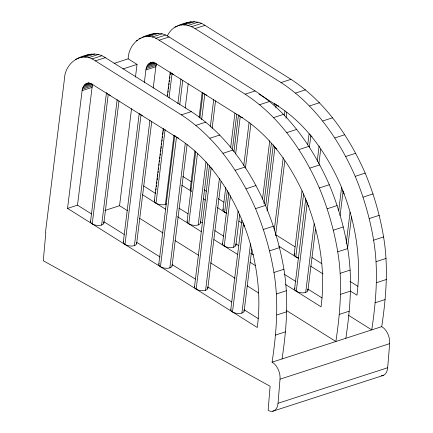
<?xml version="1.0" encoding="UTF-8"?>
<svg xmlns="http://www.w3.org/2000/svg" width="433" height="433" viewBox="0 0 433 433"><rect width="100%" height="100%" fill="white"/><g stroke="black" fill="none" stroke-linecap="round" stroke-linejoin="round"><path stroke-width="0.65" d="M278.04 403.269L280.027 379.167A13.418 8.384 72 0 0 272.086 362.172C276.552 332.501 278.928 302.256 273.943 272.476C270.273 250.561 264.07 229.154 255.54 208.636C239.395 171.809 215.466 137.077 181.34 114.853L95.341 60.874C80.976 50.163 64.62 63.786 64.376 79.504L45.438 232.591L45.806 232.824L43.284 260.763L270.105 386.274L268.124 410.376A13.418 8.384 72 0 0 278.04 403.269L387.681 367.747L389.662 343.645A13.418 8.384 72 0 0 381.722 326.65C386.193 296.978 388.563 266.733 383.584 236.954C379.914 215.039 373.711 193.632 365.176 173.113C349.036 136.292 325.102 101.555 290.981 79.336L204.982 25.352C196.809 19.361 186.412 21.98 177.92 25.715C173.065 27.506 169.281 31.522 167.192 36.188M282.051 358.941C286.522 329.269 288.892 299.024 283.913 269.25C280.243 247.33 274.04 225.923 265.505 205.41C249.365 168.583 225.431 133.846 191.31 111.627L105.311 57.643C97.133 51.651 86.741 54.277 78.249 58.006M286.657 310.613L335.873 341.507C340.343 311.836 342.714 281.585 337.735 251.811C334.065 229.896 327.862 208.484 319.327 187.971C303.187 151.144 279.253 116.407 245.132 94.188L159.133 40.204C144.768 29.498 128.412 43.116 128.163 58.834L114.068 63.402M345.843 338.276C350.313 308.605 352.684 278.359 347.704 248.58C344.035 226.665 337.832 205.253 329.296 184.739C313.151 147.913 289.222 113.181 255.097 90.957L169.097 36.978C160.924 30.981 150.532 33.606 142.035 37.341M348.294 315.154L371.758 329.881C376.228 300.21 378.599 269.959 373.619 240.185C369.95 218.27 363.742 196.858 355.212 176.345C339.066 139.518 315.137 104.781 281.012 82.562L195.012 28.578C189.995 25.439 183.695 23.766 177.92 25.715M86.73 83.472L88.927 83.19L92.429 84.424L178.428 138.408C212.424 160.713 234.551 197.134 247.589 234.946C257.256 264.66 261.413 296.405 257.267 327.489L67.537 208.392L82.108 90.632C82.384 86.995 84.765 83.385 88.597 82.865M91.531 213.967L77.507 205.161L92.072 87.406L92.754 84.549L82.784 87.775M90.546 221.447L106.491 92.586M92.224 223.888L108.245 94.351M101.641 225.057L117.164 99.547M103.866 223.098L118.978 100.949M127.562 210.741L119.551 205.713L131.562 108.602M135.459 77.128L137.028 64.403L128.163 58.834M123.313 242.015L139.172 113.819M144.324 82.681L145.894 69.967C146.175 66.33 148.557 62.72 152.389 62.195M124.985 244.456L141.012 114.918M153.217 88.148L155.864 66.736L156.54 63.878L146.576 67.11M134.403 245.619L149.926 120.114M136.628 243.665L151.739 121.516M154.337 200.777L163.306 128.292M167.29 96.077L170.277 71.916M155.512 193.416L155.68 192.079M155.929 190.065L156.091 188.728M156.34 186.72L156.508 185.378M156.757 183.37L156.925 182.033M157.168 180.02L157.417 178.012M157.585 176.675L157.834 174.661M158.083 172.653L158.245 171.316M158.494 169.308L158.662 167.966M158.992 165.287L159.16 163.95M159.409 161.942L159.571 160.6M159.82 158.592L159.988 157.249M160.237 155.241L160.399 153.904M160.648 151.896L160.897 149.883M161.065 148.546L161.314 146.538M161.563 144.525L161.726 143.188M161.974 141.18L162.142 139.837M162.391 137.829L162.554 136.492M162.803 134.479L163.052 132.471M163.219 131.134L163.468 129.126M167.609 95.639L167.777 94.297M168.026 92.289L168.188 90.952M168.437 88.938L168.686 86.93M168.935 84.922L169.103 83.585M169.352 81.572L169.514 80.235M169.763 78.227L169.931 76.885M170.18 74.877L170.429 72.868M156.01 203.218L165.146 129.391M169.049 97.847L172.036 73.686M165.428 204.387L173.979 135.258M177.882 103.714L180.956 78.882M158.776 264.276L174.716 135.415M179.776 104.44L182.764 80.278M160.448 266.717L176.475 137.18M185.205 107.969L188.187 83.883M169.866 267.886L185.286 143.258M172.09 265.927L187.11 144.546M190.222 189.156L194.953 150.901M199.104 117.338L202.173 92.505M187.099 221.344L195.738 151.545M199.889 117.987L202.958 93.155M188.777 223.785L197.491 153.314M201.648 119.757L204.798 94.253M198.195 224.954L206 161.866M210.314 126.966L213.718 99.449M200.419 222.995L207.726 163.934M212.127 128.363L215.531 100.846M194.493 286.695L209.48 165.53M196.165 289.136L211.147 168.047L210.644 167.409M205.583 290.305L219.439 178.309M207.808 288.346L221.03 181.487M222.984 209.718L225.723 187.57M230.702 147.301L234.94 113.073M224.657 212.159L227.314 190.682M232.38 149.742L236.781 114.171M222.567 243.606L228.878 192.598M233.939 151.658L238.507 114.745M224.24 246.047L230.47 195.711M235.617 154.099L240.266 116.515M233.658 247.216L238.134 211.033M243.768 165.471L249.072 122.588M235.882 245.262L239.698 214.411M245.424 168.139L250.896 123.876M230.811 309.498L241.879 220.051M232.489 311.933L243.384 223.861L242.956 222.605M241.906 313.102L250.485 243.747M244.131 311.148L251.8 249.148M262.517 199.093L269.737 140.703M274.138 105.132L274.305 103.79M263.941 203.548L271.415 143.144M275.816 107.573L276.146 104.889M265.732 205.783L273.272 144.866M267.074 210.936L274.933 147.382L274.024 146.089M284.378 115.654L284.957 110.962M286.034 118.285L286.781 112.25M274.268 230.069L283.225 157.639M275.567 235.622L284.817 160.816M294.164 254.404L302.028 190.807M307.744 144.622L309.07 133.911M295.836 256.845L303.62 193.957M309.411 147.128L310.818 135.756L309.904 134.463M294.602 288.827L305.752 198.72M296.275 291.268L307.176 203.191L306.412 200.679M317.2 161.439L319.11 146.013M318.883 163.885L320.701 149.19M305.693 292.437L314.19 223.742M307.917 290.478L315.505 229.149M338.741 210.454L341.632 187.094M340.084 215.585L343.055 191.565L342.627 190.314M346.194 243.465L350.075 212.121M347.515 248.856L351.472 216.857M85.22 56.182L88.213 54.78M149.612 35.235L152.005 34.11M185.492 23.609L187.884 22.489M81.458 57.259L91.423 54.028M145.25 36.588L155.214 33.363M181.129 24.962L191.099 21.737M75.255 59.413L78.368 58.406M139.047 38.748L140.914 38.142M174.927 27.122L177.416 26.316M183.024 24.497L184.896 23.891M84.83 57.172L94.8 53.941M148.622 36.507L158.586 33.276M184.501 24.881L194.471 21.65M136.319 40.778L137.57 40.377M88.31 57.757L98.275 54.526M152.097 37.086L162.066 33.861M187.982 25.46L197.946 22.235M91.834 58.996L101.798 55.765M155.626 38.326L165.59 35.1M191.505 26.7L201.475 23.474M95.341 60.874L105.311 57.643M159.133 40.204L169.097 36.978M195.012 28.578L204.982 25.352M122.934 68.966L137.028 64.403M85.734 83.937L88.846 82.93M149.52 63.272L153.26 62.06M84.825 84.614L89.81 83.001M148.616 63.949L152.973 62.536M84.024 85.49L90.876 83.271M147.81 64.826L154.662 62.606M83.336 86.551L92.061 83.726M147.128 65.886L155.848 63.061M82.373 89.144L92.337 85.918M146.165 68.479L156.129 65.248M82.108 90.632L92.072 87.406M145.894 69.967L155.864 66.736M181.34 114.853L191.31 111.627M245.132 94.188L255.097 90.957M281.012 82.562L290.981 79.336M195.878 125.359L205.848 122.133M259.67 104.694L269.635 101.463M295.55 93.068L305.519 89.837M150.522 62.801L152.714 62.525L156.221 63.754L242.215 117.738L242.74 117.57M258.988 94.118L278.1 106.117L278.619 105.944L278.224 105.831M209.853 138.246L219.818 135.015M273.64 117.576L283.61 114.35M309.525 105.95L319.489 102.724M223.022 153.287L232.986 150.056M286.808 132.622L296.778 129.391M322.693 120.996L332.658 117.765M67.537 208.392L77.507 205.161M104.813 210.487L119.551 205.713M235.162 170.234L245.127 167.003M298.949 149.564L308.918 146.338M334.833 137.938L344.798 134.712M246.063 188.788L256.027 185.557M309.849 168.118L319.819 164.892M345.734 156.497L355.699 153.266M255.54 208.636L265.505 205.41M319.327 187.971L329.296 184.739M355.212 176.345L365.176 173.113M263.432 229.441L273.396 226.21M327.224 208.771L337.188 205.545M363.103 197.15L373.067 193.919M269.602 250.842L279.566 247.611M333.394 230.177L343.358 226.946M369.273 218.551L379.243 215.32M273.943 272.476L283.913 269.25M337.735 251.811L347.704 248.58M373.619 240.185L383.584 236.954M276.389 293.975L286.354 290.743M340.176 273.304L350.145 270.078M376.06 261.678L386.025 258.452M276.887 314.964L286.852 311.733M340.679 294.294L350.643 291.068M376.558 282.668L386.528 279.442M275.437 335.088L285.401 331.857M339.228 314.423L349.193 311.192M375.108 302.797L385.072 299.566M272.086 362.172L381.722 326.65M280.027 379.167L389.662 343.645M272.72 411.231L383.4 375.373M182.786 176.393L191.202 181.676M204.122 189.784L206.379 191.202M218.243 198.65L223.893 202.195M275.761 234.751L295.035 246.853M312.047 257.532L321.697 263.589M350.01 281.363L357.896 286.31M181.795 185.254L191.332 191.24M203.191 198.687L205.453 200.106M217.312 207.553L226.946 213.599M238.956 221.139L241.82 222.935M278.83 246.166L298.678 258.625M310.596 266.106L323.078 273.943M350.746 291.312L356.938 295.198C361.885 257.879 355.06 219.688 340.614 185.129C327.012 154.099 306.851 124.834 278.1 106.117M143.54 185.903L155.88 193.654M178.97 208.149L188.009 213.821M200.457 221.636L202.173 222.714M214.757 230.61L223.91 236.358M235.909 243.887L238.745 245.668M250.647 253.137L253.484 254.918M284.113 274.143L296.031 281.629M307.933 289.098L322.011 297.936M142.549 194.769L165.617 209.247M177.476 216.695L201.361 231.687M213.945 239.584L237.847 254.588M250.317 262.42L255.421 265.624M285.493 284.497L321.059 306.824C326 269.499 319.175 231.309 304.729 196.755C291.128 165.725 270.966 136.46 242.215 117.738M139.578 218.286L163.041 233.014M175.062 240.559L198.525 255.286M210.541 262.831L235.151 278.278M247.173 285.823L258.615 293.006M103.882 221.723L124.222 234.486M136.671 242.301L160.123 257.023M172.118 264.552L195.364 279.144M207.835 286.976L231.671 301.936M244.142 309.768L258.225 318.607M276.914 149.087L274.933 147.382M312.069 136.936L310.818 135.756M212.397 169.233L211.147 168.047M308.274 205.594L308.929 206.703M344.159 193.968L343.055 191.565M244.488 226.264L243.384 223.861M307.176 203.191L307.684 204.419M387.681 367.747A13.418 8.384 72 0 1 381.257 375.828M110.323 95.298A6.712 3.134 7.1 0 1 106.929 93.165M244.001 310.315A6.712 3.134 7.1 0 1 237.517 313.476A6.712 3.134 7.1 0 1 230.919 309.097M207.683 287.512A6.712 3.134 7.1 0 1 201.199 290.678A6.712 3.134 7.1 0 1 194.601 286.294M172.085 265.516A6.712 3.134 7.1 0 1 164.61 268.151A6.712 3.134 7.1 0 1 159.106 263.497M178.553 138.122A6.712 3.134 7.1 0 1 174.927 135.572M136.622 243.254A6.712 3.134 7.1 0 1 129.148 245.89A6.712 3.134 7.1 0 1 123.638 241.235M142.327 115.584A6.712 3.134 7.1 0 1 139.691 113.733M103.736 222.264A6.712 3.134 7.1 0 1 97.252 225.431A6.712 3.134 7.1 0 1 90.654 221.046M173.352 74.352A6.712 3.134 7.1 0 1 170.721 72.5M307.56 289.228A6.712 3.134 7.1 0 1 301.308 292.811A6.712 3.134 7.1 0 1 294.933 288.053M235.758 244.429A6.712 3.134 7.1 0 1 229.274 247.589A6.712 3.134 7.1 0 1 222.676 243.211M242.339 117.457A6.712 3.134 7.1 0 1 241.582 117.181M240.889 116.867A6.712 3.134 7.1 0 1 238.946 115.33M200.29 222.167A6.712 3.134 7.1 0 1 193.805 225.328A6.712 3.134 7.1 0 1 187.208 220.949M206.877 95.195A6.712 3.134 7.1 0 1 203.483 93.063M166.57 203.873A6.712 3.134 7.1 0 1 158.088 204.16A6.712 3.134 7.1 0 1 154.668 200.003M298.721 258.019A6.712 3.134 7.1 0 1 294.819 253.278M277.466 105.555A6.712 3.134 7.1 0 1 274.831 103.704M226.735 213.101A6.712 3.134 7.1 0 1 223.309 208.944M191.359 191.218A6.712 3.134 7.1 0 1 190.877 188.025"/></g></svg>
